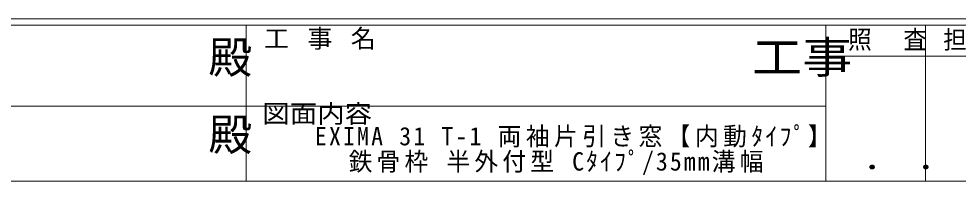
# Model space of a CAD drawing. Units: millimetres, scale not verified. Extents: x -841 to 292, y -594 to 212.
# Drawn here: x -360 to -58.5, y -594 to -542 of the extents above; entities that cross this region are included whole.
import ezdxf
from ezdxf.enums import TextEntityAlignment as Align

# ---------------------------------------------------------------- set-up
doc = ezdxf.new("R2010")
doc.units = ezdxf.units.MM
doc.header["$LTSCALE"] = 2
doc.layers.add('0-1_YKK_ZWAK', color=7, linetype='Continuous', lineweight=9)
doc.layers.add('0-2_USER1', color=3, linetype='Continuous')
doc.styles.add('ＭＳ ゴシック', font='')
doc.styles.get('ＭＳ ゴシック').set_extended_font_data('MS Gothic')

msp = doc.modelspace()

# ---------------------------------------------------------------- linework, layer by layer
at = {"layer": '0-1_YKK_ZWAK'}
for p, q in [((263, -541.965), (-837, -541.965)), ((209, -543.965), (-837, -543.965)), ((-287, -543.965), (-287, -593.965)), ((-101, -543.965), (-101, -593.965)), ((-69, -543.965), (-69, -593.965)), ((-3.594, -553.964), (-101, -553.964)), ((-469, -569.964), (-285, -569.964)), ((-285, -569.964), (-101, -569.964)), ((-837, -593.965), (209, -593.965))]:
    msp.add_line(p, q, dxfattribs=at)

# ---------------------------------------------------------------- texts
at = {"layer": '0-1_YKK_ZWAK', "color": 2, "style": 'ＭＳ ゴシック'}
for p in [(-299.117, -562.474), (-299.117, -587.219)]:
    msp.add_text('殿', height=10.26, dxfattribs=at).set_placement(p, align=Align.BOTTOM_LEFT)
at = {"layer": '0-1_YKK_ZWAK', "color": 2, "style": 'ＭＳ ゴシック', "width": 1.15}
msp.add_text('工事', height=10.26, dxfattribs=at).set_placement((-124.669, -562.474), align=Align.BOTTOM_LEFT)
at = {"layer": '0-1_YKK_ZWAK', "style": 'ＭＳ ゴシック', "width": 1.1}
msp.add_text('図面内容', height=5.865, dxfattribs=at).set_placement((-281.832, -577.034), align=Align.BOTTOM_LEFT)
at = {"layer": '0-1_YKK_ZWAK', "color": 3, "style": 'ＭＳ ゴシック', "width": 1.15}
msp.add_text(' ． ．', height=7.331, dxfattribs=at).set_placement((-94.636, -592.459), align=Align.BOTTOM_LEFT)
at = {"layer": '0-1_YKK_ZWAK', "char_height": 5.865, "attachment_point": 7, "style": 'ＭＳ ゴシック'}
for s, insert in [('\\T1.16;工\\~事\\~名', (-281.268, -551.869)), ('\\T1.17;\\W0.95;照\\~\\~査', (-93.873, -552.222)), ('\\T1.17;\\W0.95;担\\~\\~当', (-63.351, -552.222))]:
    msp.add_mtext(s, dxfattribs=dict(at, insert=insert))
at = {"layer": '0-2_USER1', "color": 7, "char_height": 5.865, "attachment_point": 7, "style": 'ＭＳ ゴシック'}
for s, insert in [('\\T1.19;\\W0.95;EXIMA\\~31\\~T-1\\~両袖片引き窓【内動ﾀｲﾌﾟ】', (-264.947, -583.178)), ('\\T1.18;\\W0.95;鉄骨枠\\~半外付型\\~Cﾀｲﾌﾟ/35mm溝幅', (-254.118, -592))]:
    msp.add_mtext(s, dxfattribs=dict(at, insert=insert))

doc.saveas('drawing.dxf')
